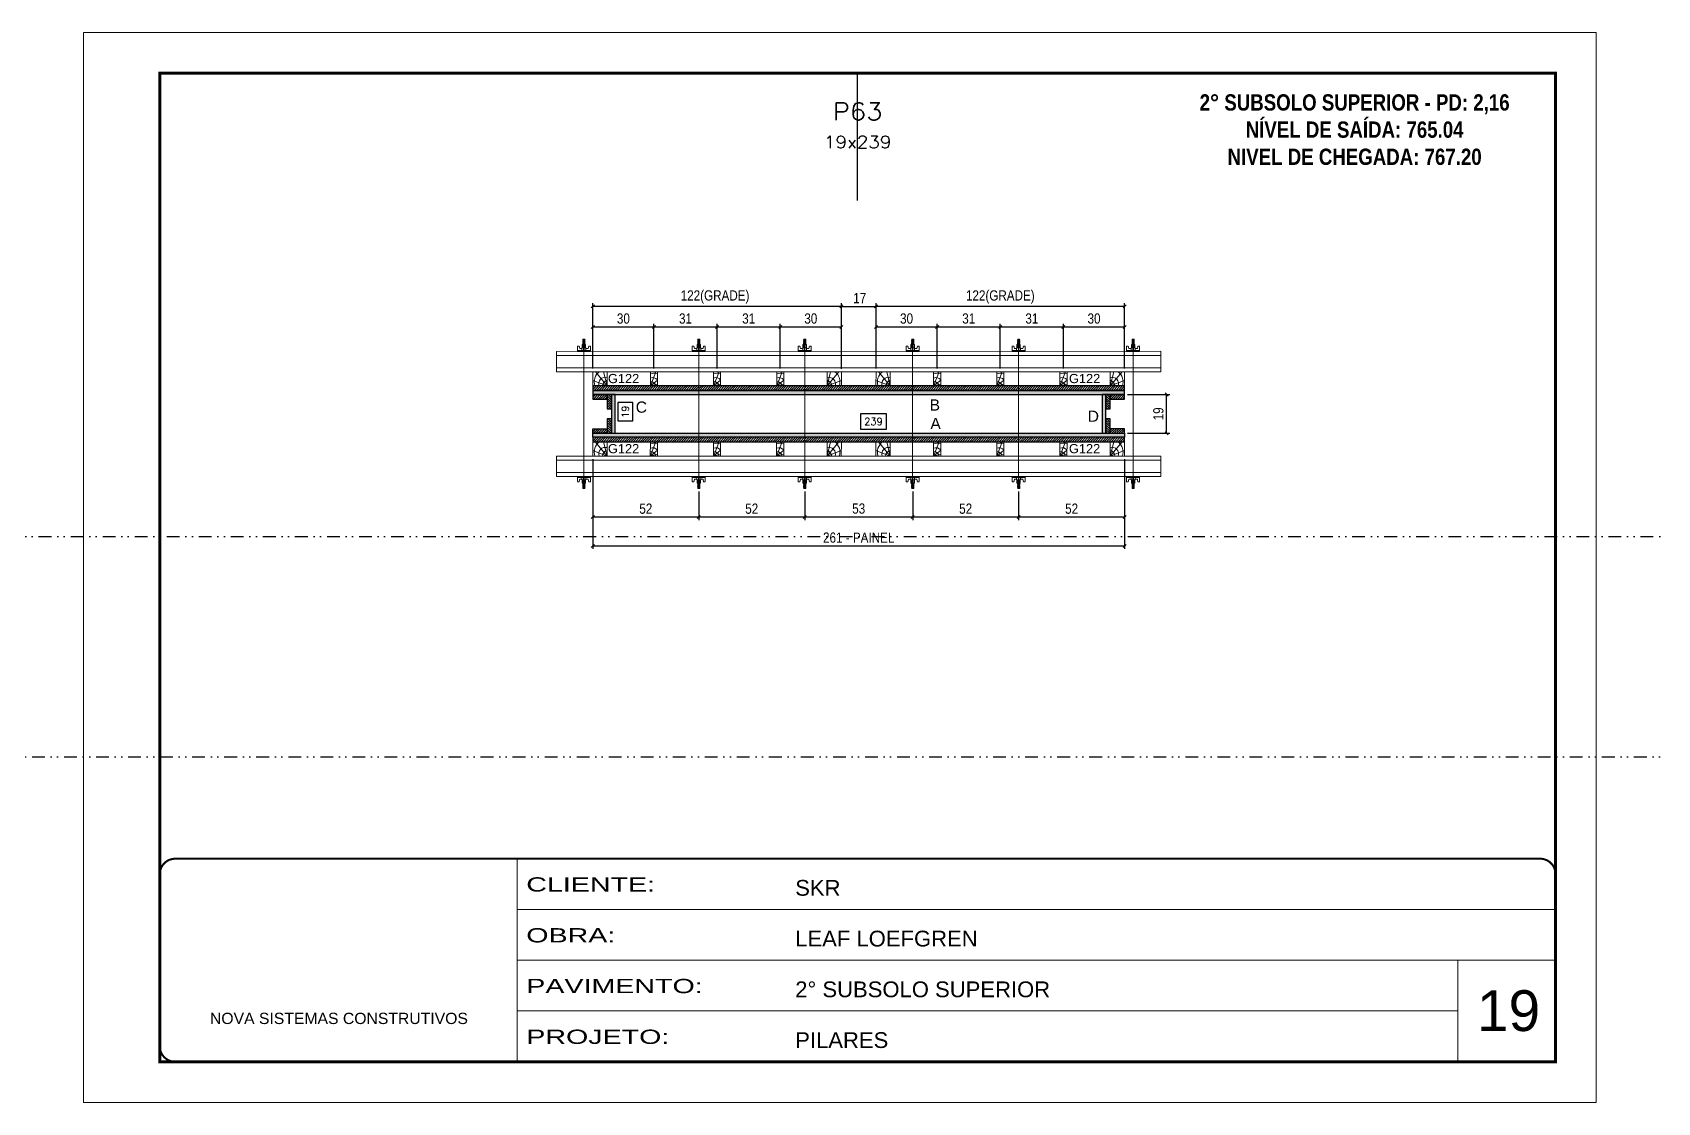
# Model space of a CAD drawing. Extents: x 13741 to 27878, y -21631 to 6985.
# Drawn here: x 17547 to 19142, y 1340 to 2390 of the extents above; entities that cross this region are included whole.
import ezdxf
from ezdxf.enums import TextEntityAlignment as Align

# ---------------------------------------------------------------- set-up
doc = ezdxf.new("R2010")
doc.units = 0
for name, pattern in [('CONTINUO', [0]), ('DASHED', [0.75, 0.5, -0.25]), ('DIVIDE2', [0.625, 0.25, -0.125, 0, -0.125, 0, -0.125]), ('HIDDEN', [0.375, 0.25, -0.125])]:
    doc.linetypes.add(name, pattern=pattern)
for name, color, linetype, lineweight in [('CARIMBO', 255, 'Continuous', 9), ('Folhas', 255, 'Continuous', 9), ('Hachura', 251, 'Continuous', 9), ('Madeira', 126, 'Continuous', 18), ('Perfil Metálico', 224, 'Continuous', 18), ('SARRAFO DE PRESSAO', 251, 'DASHED', 9), ('Texto Seção', 7, 'Continuous', 15)]:
    doc.layers.add(name, color=color, linetype=linetype, lineweight=lineweight)
for name, color, linetype in [('CHAPA', 1, 'Continuous'), ('COTA', 241, 'Continuous'), ('NOMENCLATURA', 7, 'Continuous'), ('Nível', 160, 'Continuous'), ('SARRAFO', 251, 'Continuous'), ('Texto de Titulo', 7, 'Continuous'), ('Texto Qtd Sarr', 242, 'Continuous'), ('TEXTO_GERAL', 7, 'Continuous')]:
    doc.layers.add(name, color=color, linetype=linetype)
doc.styles.add('ARIAL', font='arial.ttf')
doc.styles.add('COTA TECNICA 2X', font='techl___.ttf', dxfattribs={"height": 10})
doc.styles.add('ROMANC', font='techb___.ttf', dxfattribs={"height": 2.5})
doc.styles.add('ROMANS', font='romans.shx')
doc.styles.add('SANSSERIF', font='sas_____.pfb')
doc.styles.add('Tecnologia', font='')
doc.styles.get('Tecnologia').set_extended_font_data('Forgotten Futurist')
doc.dimstyles.new('SECAO PILAR', dxfattribs={"dimtxt": 10, "dimasz": 3, "dimexe": 3, "dimexo": 3, "dimgap": 3, "dimtad": 1, "dimdec": 1, "dimlfac": 0.5, "dimzin": 12, "dimdsep": 46, "dimtxsty": 'COTA TECNICA 2X', "dimblk1": 'OBLIQUE', "dimblk2": 'OBLIQUE', "dimsah": 1, "dimcen": 0.9, "dimclrd": 256, "dimclre": 256, "dimclrt": 256, "dimadec": 1, "dimazin": 3, "dimtfac": 1, "dimtdec": 1, "dimtmove": 0, "dimatfit": 3, "dimfxl": 1, "dimtolj": 1, "dimtzin": 12, "dimarcsym": 0})
doc.dimstyles.new('SECÇÃO 2', dxfattribs={"dimtxt": 7, "dimasz": 6, "dimexe": 0.18, "dimexo": 2, "dimgap": -4, "dimtad": 3, "dimdec": 1, "dimlfac": 0.5, "dimzin": 12, "dimdsep": 46, "dimtxsty": 'ROMANS', "dimblk": 'ARCHTICK', "dimcen": 0.09, "dimse1": 1, "dimse2": 1, "dimsd1": 1, "dimsd2": 1, "dimclrd": 180, "dimclre": 5, "dimclrt": 1, "dimadec": 0, "dimazin": 3, "dimtfac": 1, "dimtdec": 1, "dimtofl": 0, "dimtmove": 0, "dimatfit": 3, "dimldrblk": 'ARCHTICK', "dimfxl": 1, "dimtolj": 1, "dimtzin": 0, "dimarcsym": 0})
pattern_1 = [(225, (8973.0154, -20894.2416), (1.12253202, -1.12253202), [])]

# ---------------------------------------------------------------- blocks, each defined once
blk = doc.blocks.new('9999999999')
at = {"color": 30, "linetype": 'CONTINUO'}
for p, q in [((98564.6, 34230.2), (98564.6, 34429.4)), ((98564.6, 34379.6), (99584, 34379.6)), ((98564.6, 34329.8), (99488, 34329.8)), ((99584, 34329.8), (99488, 34329.8)), ((99488, 34329.8), (99488, 34230.2)), ((98564.6, 34280), (99488, 34280))]:
    blk.add_line(p, q, dxfattribs=at)
at = {"color": 30, "linetype": 'CONTINUO', "const_width": 2}
blk.add_lwpolyline([(99584, 34230.2), (99584, 34414.4, 0.414214), (99569, 34429.4), (98229, 34429.4, 0.414214), (98214, 34414.4), (98214, 34245.2, 0.414214), (98229, 34230.2), (99584, 34230.2)], format="xyb", dxfattribs=at)
at = {"layer": 'Folhas'}
blk.add_lwpolyline([(98139, 34190.2), (99624, 34190.2), (99624, 35240.2), (98139, 35240.2)], close=True, dxfattribs=at)
at = {"layer": 'Folhas', "color": 30, "const_width": 3}
blk.add_lwpolyline([(98214, 34230.2), (99584, 34230.2), (99584, 35200.2), (98214, 35200.2)], close=True, dxfattribs=at)
at = {"color": 7, "linetype": 'Continuous', "ltscale": 5, "style": 'ARIAL'}
for s, height, p in [('SKR', 15.48, (98837.7, 34393.1)), ('LEAF LOEFGREN', 15.483, (98837.7, 34343.3)), ('2° SUBSOLO SUPERIOR', 15.483, (98837.7, 34293.5)), ('NOVA SISTEMAS CONSTRUTIVOS', 11.059, (98263.2, 34267.2)), ('PILARES', 15.48, (98837.7, 34243.7))]:
    blk.add_text(s, height=height, dxfattribs=at).set_placement(p)
at = {"layer": 'Folhas', "color": 7, "style": 'Tecnologia', "width": 1.5}
for s, p in [('CLIENTE:', (98573.7, 34397.2)), ('OBRA:', (98573.7, 34347.3)), ('PAVIMENTO:', (98573.7, 34297.5)), ('PROJETO:', (98573.7, 34247.7))]:
    blk.add_text(s, height=14, dxfattribs=at).set_placement(p)
blk = doc.blocks.new('*D1263')
at = {"layer": 'COTA', "color": 180, "lineweight": -2, "transparency": 16777216}
for p, q in [((18136.4, 2027.2), (18121.4, 2027.2)), ((18121.4, 2027.2), (18121.4, 2009.2)), ((18136.4, 2009.2), (18136.4, 2027.2)), ((18121.4, 2009.2), (18136.4, 2009.2))]:
    blk.add_line(p, q, dxfattribs=at)
at = {"layer": 'Defpoints', "color": 0, "transparency": 16777216}
for p in [(18136.3, 2035.2), (18136.3, 1997.2), (18140.4, 1997.2)]:
    blk.add_point(p, dxfattribs=at)
at = {"layer": 'COTA', "color": 1, "transparency": 16777216, "insert": (18128.9, 2018.2), "char_height": 7, "attachment_point": 5, "rotation": 90, "style": 'ROMANS'}
blk.add_mtext('\\A1;19', dxfattribs=at)
blk = doc.blocks.new('_ArchTick')
at = {"color": 0, "linetype": 'ByBlock', "const_width": 0.15}
blk.add_lwpolyline([(-0.5, -0.5), (0.5, 0.5)], dxfattribs=at)
blk = doc.blocks.new('*D1264')
at = {"layer": 'COTA', "color": 180, "lineweight": -2, "transparency": 16777216}
for p, q in [((18385.4, 2016.2), (18359.7, 2016.2)), ((18359.7, 2016.2), (18359.7, 2001.2)), ((18385.4, 2001.2), (18385.4, 2016.2)), ((18359.7, 2001.2), (18385.4, 2001.2))]:
    blk.add_line(p, q, dxfattribs=at)
at = {"layer": 'Defpoints', "color": 0, "transparency": 16777216}
for p in [(18119, 1997.2), (18597, 1997.2), (18597, 1997.2)]:
    blk.add_point(p, dxfattribs=at)
at = {"layer": 'COTA', "color": 1, "transparency": 16777216, "insert": (18372.5, 2008.7), "char_height": 7, "attachment_point": 5, "style": 'ROMANS'}
blk.add_mtext('\\A1;239', dxfattribs=at)
blk = doc.blocks.new('_Oblique')
at = {"color": 0, "linetype": 'ByBlock', "lineweight": -2}
blk.add_line((-0.5, -0.5), (0.5, 0.5), dxfattribs=at)
blk = doc.blocks.new('*D1265')
at = {"layer": 'COTA', "lineweight": -2, "transparency": 16777216}
for p, q in [((18097, 1971.8), (18097, 1883.6)), ((18619, 1971.8), (18619, 1883.6)), ((18097, 1886.6), (18619, 1886.6))]:
    blk.add_line(p, q, dxfattribs=at)
at = {"layer": 'Defpoints', "color": 0, "transparency": 16777216}
for p in [(18097, 1974.8), (18619, 1974.8), (18619, 1886.6)]:
    blk.add_point(p, dxfattribs=at)
at = {"layer": 'COTA', "lineweight": -2, "transparency": 16777216, "xscale": 3, "yscale": 3, "zscale": 3, "rotation": 180}
blk.add_blockref('_Oblique', (18097, 1886.6), dxfattribs=at)
at = {"layer": 'COTA', "lineweight": -2, "transparency": 16777216, "xscale": 3, "yscale": 3, "zscale": 3}
blk.add_blockref('_Oblique', (18619, 1886.6), dxfattribs=at)
at = {"layer": 'COTA', "transparency": 16777216, "insert": (18358, 1894.7), "char_height": 10, "attachment_point": 5, "style": 'COTA TECNICA 2X'}
blk.add_mtext('\\A1;261 - PAINEL', dxfattribs=at)
blk = doc.blocks.new('*D1266')
at = {"layer": 'COTA', "lineweight": -2, "transparency": 16777216}
for p, q in [((18097, 1971.8), (18097, 1912)), ((18201, 1940), (18201, 1912)), ((18097, 1915), (18201, 1915))]:
    blk.add_line(p, q, dxfattribs=at)
at = {"layer": 'Defpoints', "color": 0, "transparency": 16777216}
for p in [(18097, 1974.8), (18201, 1943), (18201, 1915)]:
    blk.add_point(p, dxfattribs=at)
at = {"layer": 'COTA', "lineweight": -2, "transparency": 16777216, "xscale": 3, "yscale": 3, "zscale": 3, "rotation": 180}
blk.add_blockref('_Oblique', (18097, 1915), dxfattribs=at)
at = {"layer": 'COTA', "lineweight": -2, "transparency": 16777216, "xscale": 3, "yscale": 3, "zscale": 3}
blk.add_blockref('_Oblique', (18201, 1915), dxfattribs=at)
at = {"layer": 'COTA', "transparency": 16777216, "insert": (18149, 1923.1), "char_height": 10, "attachment_point": 5, "style": 'COTA TECNICA 2X'}
blk.add_mtext('\\A1;52', dxfattribs=at)
blk = doc.blocks.new('C')
at = {"layer": 'Hachura', "color": 0}
for p, q in [((0, 3.22), (0, -3.22)), ((0.45, 3.22), (0, 3.22)), ((0.46, 3.16), (0, 3.16)), ((0.46, 3.05), (0, 3.05)), ((0.46, 2.88), (0, 2.88)), ((0, 2.75), (0, -1.16)), ((0.46, 2.65), (0, 2.65)), ((0.46, 2.23), (0, 2.23)), ((0.46, 1.51), (0, 1.51)), ((0.39, 0.49), (0.17, 0.49)), ((0.45, -3.23), (0.45, 3.22)), ((0.45, 3.22), (2.58, 3.22)), ((1.74, 0.97), (0.45, 0.97)), ((1.45, 0.1), (0.45, 0.1)), ((1.35, 1.94), (1.35, 0.96)), ((2.58, 2.39), (1.47, 2.09)), ((1.74, -0.97), (1.74, 0.97)), ((1.74, 0.97), (1.74, 0.84)), ((1.74, 0.97), (1.74, 0.84)), ((1.74, 0.84), (3.35, 0.84)), ((3.35, 0.45), (1.74, 0.45)), ((2.58, 3.22), (2.58, 2.39)), ((3.32, 0.84), (3.32, -0.84)), ((3.35, 0.84), (3.35, -0.84)), ((3.68, 0.45), (3.35, 0.45)), ((3.84, -0.52), (3.35, 0.45)), ((3.35, 0.06), (3.67, -0.57)), ((3.68, 0.45), (4.16, -0.52)), ((3.72, 0.5), (4.25, -0.57)), ((4.37, -0.55), (3.83, 0.53)), ((4.15, 0.45), (3.93, 0.45)), ((4.42, -0.52), (3.93, 0.45)), ((4.15, 0.45), (4.26, 0.45)), ((4.26, 0.45), (4.74, -0.52)), ((4.3, 0.5), (4.83, -0.57)), ((4.95, -0.55), (4.41, 0.53)), ((4.51, 0.45), (4.84, 0.45)), ((5, -0.52), (4.51, 0.45)), ((4.84, 0.45), (5.32, -0.52)), ((4.88, 0.5), (5.41, -0.57)), ((5.53, -0.55), (4.99, 0.53)), ((5.58, -0.52), (5.09, 0.45)), ((5.42, 0.45), (5.09, 0.45)), ((5.58, -0.52), (5.09, 0.45)), ((5.42, 0.45), (5.74, -0.19)), ((5.46, 0.5), (5.74, -0.07)), ((5.74, 0.19), (5.57, 0.53)), ((5.74, 0.32), (5.68, 0.45)), ((5.68, 0.45), (5.74, 0.45)), ((5.74, 0.45), (5.9, 0.29)), ((5.74, 0.45), (5.74, -0.52)), ((5.9, -0.36), (5.9, 0.29)), ((0.45, 0), (0, 0)), ((0.46, -1.52), (0, -1.52)), ((0.46, -2.23), (0, -2.23)), ((0.46, -2.65), (0, -2.65)), ((0.46, -2.88), (0, -2.88)), ((0.46, -3.05), (0, -3.05)), ((0.46, -3.16), (0, -3.16)), ((0, -3.22), (2.57, -3.22)), ((0.08, -0.48), (0.29, -0.48)), ((0.29, -0.48), (0.4, -0.48)), ((0.45, 0), (0.45, -0.97)), ((0.45, -0.16), (1.45, -0.16)), ((0.45, -0.65), (0.45, -0.32)), ((0.45, -3.23), (0.45, -0.65)), ((0.45, -0.97), (1.74, -0.97)), ((1.35, -1.94), (1.35, -0.97)), ((2.58, -2.39), (1.47, -2.1)), ((3.35, -0.32), (1.74, -0.32)), ((3.35, -0.84), (1.74, -0.84)), ((2.58, -3.23), (2.58, -2.39)), ((3.35, -0.07), (3.58, -0.52)), ((3.35, -0.52), (3.58, -0.52)), ((3.84, -0.52), (4.16, -0.52)), ((4.42, -0.52), (4.74, -0.52)), ((4.63, -0.52), (4.74, -0.52)), ((5, -0.52), (5.32, -0.52)), ((5.58, -0.52), (5.74, -0.52)), ((5.74, -0.52), (5.9, -0.36)), ((5.74, -0.52), (5.74, -0.52))]:
    blk.add_line(p, q, dxfattribs=at)
for centre, radius, start, end in [((1.52, 1.94), 0.161, 104.74356, 180), ((1.44, -0.03), 0.129, 272.69497, 87.30503), ((3.81, 0.39), 0.143, 25.56881, 154.43119), ((4.39, 0.39), 0.143, 25.56881, 154.43119), ((4.97, 0.39), 0.143, 25.56881, 154.43119), ((5.55, 0.39), 0.143, 25.56881, 154.43119), ((0.17, -0.37), 0.174, 221.74404, 317.85924), ((1.52, -1.94), 0.161, 180, 255.25644), ((3.71, -0.4), 0.174, 222.14076, 318.25596), ((4.29, -0.4), 0.174, 222.14076, 318.25596), ((4.87, -0.4), 0.174, 222.14076, 318.25596), ((5.45, -0.4), 0.174, 222.14076, 318.25596), ((5.61, -0.4), 0.174, 317.85924, 318.25596)]:
    blk.add_arc(centre, radius, start, end, dxfattribs=at)
blk = doc.blocks.new('*D1271')
at = {"layer": 'COTA', "lineweight": -2, "transparency": 16777216}
for p, q in [((18411, 1940), (18411, 1912)), ((18515, 1940), (18515, 1912)), ((18411, 1915), (18515, 1915))]:
    blk.add_line(p, q, dxfattribs=at)
at = {"layer": 'Defpoints', "color": 0, "transparency": 16777216}
for p in [(18411, 1943), (18515, 1943), (18515, 1915)]:
    blk.add_point(p, dxfattribs=at)
at = {"layer": 'COTA', "lineweight": -2, "transparency": 16777216, "xscale": 3, "yscale": 3, "zscale": 3, "rotation": 180}
blk.add_blockref('_Oblique', (18411, 1915), dxfattribs=at)
at = {"layer": 'COTA', "lineweight": -2, "transparency": 16777216, "xscale": 3, "yscale": 3, "zscale": 3}
blk.add_blockref('_Oblique', (18515, 1915), dxfattribs=at)
at = {"layer": 'COTA', "transparency": 16777216, "insert": (18463, 1923.1), "char_height": 10, "attachment_point": 5, "style": 'COTA TECNICA 2X'}
blk.add_mtext('\\A1;52', dxfattribs=at)
blk = doc.blocks.new('*D1272')
at = {"layer": 'COTA', "lineweight": -2, "transparency": 16777216}
for p, q in [((18622, 2035.2), (18663.3, 2035.2)), ((18660.3, 1997.2), (18660.3, 2035.2)), ((18622, 1997.2), (18663.3, 1997.2))]:
    blk.add_line(p, q, dxfattribs=at)
at = {"layer": 'Defpoints', "color": 0, "transparency": 16777216}
for p in [(18619, 2035.2), (18660.3, 2035.2), (18619, 1997.2)]:
    blk.add_point(p, dxfattribs=at)
at = {"layer": 'COTA', "lineweight": -2, "transparency": 16777216, "xscale": 3, "yscale": 3, "zscale": 3}
for p, rotation in [((18660.3, 2035.2), 90), ((18660.3, 1997.2), 270)]:
    blk.add_blockref('_Oblique', p, dxfattribs=dict(at, rotation=rotation))
at = {"layer": 'COTA', "transparency": 16777216, "insert": (18652.2, 2016.2), "char_height": 10, "attachment_point": 5, "rotation": 90, "style": 'COTA TECNICA 2X'}
blk.add_mtext('\\A1;19', dxfattribs=at)
blk = doc.blocks.new('*D1273')
at = {"layer": 'COTA', "lineweight": -2, "transparency": 16777216}
for p, q in [((18201, 1940), (18201, 1912)), ((18305, 1940), (18305, 1912)), ((18201, 1915), (18305, 1915))]:
    blk.add_line(p, q, dxfattribs=at)
at = {"layer": 'Defpoints', "color": 0, "transparency": 16777216}
for p in [(18201, 1943), (18305, 1943), (18305, 1915)]:
    blk.add_point(p, dxfattribs=at)
at = {"layer": 'COTA', "lineweight": -2, "transparency": 16777216, "xscale": 3, "yscale": 3, "zscale": 3, "rotation": 180}
blk.add_blockref('_Oblique', (18201, 1915), dxfattribs=at)
at = {"layer": 'COTA', "lineweight": -2, "transparency": 16777216, "xscale": 3, "yscale": 3, "zscale": 3}
blk.add_blockref('_Oblique', (18305, 1915), dxfattribs=at)
at = {"layer": 'COTA', "transparency": 16777216, "insert": (18253, 1923.1), "char_height": 10, "attachment_point": 5, "style": 'COTA TECNICA 2X'}
blk.add_mtext('\\A1;52', dxfattribs=at)
blk = doc.blocks.new('PONTALETE')
at = {"layer": 'Madeira'}
for q in [(2.71, 7), (7, 5.76), (7, 1.74)]:
    blk.add_line((0, 0), q, dxfattribs=at)
blk.add_lwpolyline([(0, 0), (7, 0), (7, 7), (0, 7)], close=True, dxfattribs=at)
for centre, radius, start, end in [((2.04, 0.06), 6.23, 37.28179, 109.09128), ((1.09, 0.9), 3.19, 343.60304, 109.98471), ((-0.21, -0.78), 3.09, 14.63219, 86.0383)]:
    blk.add_arc(centre, radius, start, end, dxfattribs=at)
blk = doc.blocks.new('MEIO PONTALETE')
at = {"layer": 'Madeira'}
for q in [(2.71, 7), (3.5, 2.88), (3.5, 0.87)]:
    blk.add_line((0, 0), q, dxfattribs=at)
blk.add_lwpolyline([(0, 0), (3.5, 0), (3.5, 7), (0, 7)], close=True, dxfattribs=at)
for centre, radius, start, end in [((2.04, 0.06), 6.23, 76.44987, 109.09128), ((1.09, 0.9), 3.19, 40.90626, 109.98471), ((-0.21, -0.78), 3.09, 14.63219, 86.0383)]:
    blk.add_arc(centre, radius, start, end, dxfattribs=at)
blk = doc.blocks.new('*D1267')
at = {"layer": 'COTA', "lineweight": -2, "transparency": 16777216}
for p, q in [((18375, 2060.6), (18375, 2104.5)), ((18375, 2101.5), (18435, 2101.5)), ((18435, 2060.6), (18435, 2104.5))]:
    blk.add_line(p, q, dxfattribs=at)
at = {"layer": 'Defpoints', "color": 0, "transparency": 16777216}
for p in [(18435, 2101.5), (18375, 2057.6), (18435, 2057.6)]:
    blk.add_point(p, dxfattribs=at)
at = {"layer": 'COTA', "lineweight": -2, "transparency": 16777216, "xscale": 3, "yscale": 3, "zscale": 3, "rotation": 180}
blk.add_blockref('_Oblique', (18375, 2101.5), dxfattribs=at)
at = {"layer": 'COTA', "lineweight": -2, "transparency": 16777216, "xscale": 3, "yscale": 3, "zscale": 3}
blk.add_blockref('_Oblique', (18435, 2101.5), dxfattribs=at)
at = {"layer": 'COTA', "transparency": 16777216, "insert": (18405, 2109.7), "char_height": 10, "attachment_point": 5, "style": 'COTA TECNICA 2X'}
blk.add_mtext('\\A1;30', dxfattribs=at)
blk = doc.blocks.new('*D1268')
at = {"layer": 'COTA', "lineweight": -2, "transparency": 16777216}
for p, q in [((18375, 2060.6), (18375, 2124.7)), ((18619, 2121.7), (18375, 2121.7)), ((18619, 2060.6), (18619, 2124.7))]:
    blk.add_line(p, q, dxfattribs=at)
at = {"layer": 'Defpoints', "color": 0, "transparency": 16777216}
for p in [(18375, 2121.7), (18375, 2057.6), (18619, 2057.6)]:
    blk.add_point(p, dxfattribs=at)
at = {"layer": 'COTA', "lineweight": -2, "transparency": 16777216, "xscale": 3, "yscale": 3, "zscale": 3, "rotation": 180}
blk.add_blockref('_Oblique', (18375, 2121.7), dxfattribs=at)
at = {"layer": 'COTA', "lineweight": -2, "transparency": 16777216, "xscale": 3, "yscale": 3, "zscale": 3}
blk.add_blockref('_Oblique', (18619, 2121.7), dxfattribs=at)
at = {"layer": 'COTA', "transparency": 16777216, "insert": (18497, 2130.9), "char_height": 10, "attachment_point": 5, "style": 'COTA TECNICA 2X'}
blk.add_mtext('\\A1;122(GRADE)', dxfattribs=at)
blk = doc.blocks.new('*D1274')
at = {"layer": 'COTA', "lineweight": -2, "transparency": 16777216}
for p, q in [((18435, 2060.6), (18435, 2104.5)), ((18435, 2101.5), (18497, 2101.5)), ((18497, 2060.6), (18497, 2104.5))]:
    blk.add_line(p, q, dxfattribs=at)
at = {"layer": 'Defpoints', "color": 0, "transparency": 16777216}
for p in [(18497, 2101.5), (18435, 2057.6), (18497, 2057.6)]:
    blk.add_point(p, dxfattribs=at)
at = {"layer": 'COTA', "lineweight": -2, "transparency": 16777216, "xscale": 3, "yscale": 3, "zscale": 3, "rotation": 180}
blk.add_blockref('_Oblique', (18435, 2101.5), dxfattribs=at)
at = {"layer": 'COTA', "lineweight": -2, "transparency": 16777216, "xscale": 3, "yscale": 3, "zscale": 3}
blk.add_blockref('_Oblique', (18497, 2101.5), dxfattribs=at)
at = {"layer": 'COTA', "transparency": 16777216, "insert": (18466, 2109.7), "char_height": 10, "attachment_point": 5, "style": 'COTA TECNICA 2X'}
blk.add_mtext('\\A1;31', dxfattribs=at)
blk = doc.blocks.new('*D1275')
at = {"layer": 'COTA', "lineweight": -2, "transparency": 16777216}
for p, q in [((18497, 2060.6), (18497, 2104.5)), ((18497, 2101.5), (18559, 2101.5)), ((18559, 2060.6), (18559, 2104.5))]:
    blk.add_line(p, q, dxfattribs=at)
at = {"layer": 'Defpoints', "color": 0, "transparency": 16777216}
for p in [(18559, 2101.5), (18497, 2057.6), (18559, 2057.6)]:
    blk.add_point(p, dxfattribs=at)
at = {"layer": 'COTA', "lineweight": -2, "transparency": 16777216, "xscale": 3, "yscale": 3, "zscale": 3, "rotation": 180}
blk.add_blockref('_Oblique', (18497, 2101.5), dxfattribs=at)
at = {"layer": 'COTA', "lineweight": -2, "transparency": 16777216, "xscale": 3, "yscale": 3, "zscale": 3}
blk.add_blockref('_Oblique', (18559, 2101.5), dxfattribs=at)
at = {"layer": 'COTA', "transparency": 16777216, "insert": (18528, 2109.7), "char_height": 10, "attachment_point": 5, "style": 'COTA TECNICA 2X'}
blk.add_mtext('\\A1;31', dxfattribs=at)
blk = doc.blocks.new('*D1276')
at = {"layer": 'COTA', "lineweight": -2, "transparency": 16777216}
for p, q in [((18559, 2060.6), (18559, 2104.5)), ((18559, 2101.5), (18619, 2101.5)), ((18619, 2060.6), (18619, 2104.5))]:
    blk.add_line(p, q, dxfattribs=at)
at = {"layer": 'Defpoints', "color": 0, "transparency": 16777216}
for p in [(18619, 2101.5), (18559, 2057.6), (18619, 2057.6)]:
    blk.add_point(p, dxfattribs=at)
at = {"layer": 'COTA', "lineweight": -2, "transparency": 16777216, "xscale": 3, "yscale": 3, "zscale": 3, "rotation": 180}
blk.add_blockref('_Oblique', (18559, 2101.5), dxfattribs=at)
at = {"layer": 'COTA', "lineweight": -2, "transparency": 16777216, "xscale": 3, "yscale": 3, "zscale": 3}
blk.add_blockref('_Oblique', (18619, 2101.5), dxfattribs=at)
at = {"layer": 'COTA', "transparency": 16777216, "insert": (18589, 2109.7), "char_height": 10, "attachment_point": 5, "style": 'COTA TECNICA 2X'}
blk.add_mtext('\\A1;30', dxfattribs=at)
blk = doc.blocks.new('*D1269')
at = {"layer": 'COTA', "lineweight": -2, "transparency": 16777216}
for p, q in [((18097, 2060.6), (18097, 2104.5)), ((18097, 2101.5), (18157, 2101.5)), ((18157, 2060.6), (18157, 2104.5))]:
    blk.add_line(p, q, dxfattribs=at)
at = {"layer": 'Defpoints', "color": 0, "transparency": 16777216}
for p in [(18157, 2101.5), (18097, 2057.6), (18157, 2057.6)]:
    blk.add_point(p, dxfattribs=at)
at = {"layer": 'COTA', "lineweight": -2, "transparency": 16777216, "xscale": 3, "yscale": 3, "zscale": 3, "rotation": 180}
blk.add_blockref('_Oblique', (18097, 2101.5), dxfattribs=at)
at = {"layer": 'COTA', "lineweight": -2, "transparency": 16777216, "xscale": 3, "yscale": 3, "zscale": 3}
blk.add_blockref('_Oblique', (18157, 2101.5), dxfattribs=at)
at = {"layer": 'COTA', "transparency": 16777216, "insert": (18127, 2109.7), "char_height": 10, "attachment_point": 5, "style": 'COTA TECNICA 2X'}
blk.add_mtext('\\A1;30', dxfattribs=at)
blk = doc.blocks.new('*D1270')
at = {"layer": 'COTA', "lineweight": -2, "transparency": 16777216}
for p, q in [((18097, 2060.6), (18097, 2124.7)), ((18341, 2121.7), (18097, 2121.7)), ((18341, 2060.6), (18341, 2124.7))]:
    blk.add_line(p, q, dxfattribs=at)
at = {"layer": 'Defpoints', "color": 0, "transparency": 16777216}
for p in [(18097, 2121.7), (18097, 2057.6), (18341, 2057.6)]:
    blk.add_point(p, dxfattribs=at)
at = {"layer": 'COTA', "lineweight": -2, "transparency": 16777216, "xscale": 3, "yscale": 3, "zscale": 3, "rotation": 180}
blk.add_blockref('_Oblique', (18097, 2121.7), dxfattribs=at)
at = {"layer": 'COTA', "lineweight": -2, "transparency": 16777216, "xscale": 3, "yscale": 3, "zscale": 3}
blk.add_blockref('_Oblique', (18341, 2121.7), dxfattribs=at)
at = {"layer": 'COTA', "transparency": 16777216, "insert": (18217, 2130.9), "char_height": 10, "attachment_point": 5, "style": 'COTA TECNICA 2X'}
blk.add_mtext('\\A1;122(GRADE)', dxfattribs=at)
blk = doc.blocks.new('*D1277')
at = {"layer": 'COTA', "lineweight": -2, "transparency": 16777216}
for p, q in [((18157, 2060.6), (18157, 2104.5)), ((18157, 2101.5), (18219, 2101.5)), ((18219, 2060.6), (18219, 2104.5))]:
    blk.add_line(p, q, dxfattribs=at)
at = {"layer": 'Defpoints', "color": 0, "transparency": 16777216}
for p in [(18219, 2101.5), (18157, 2057.6), (18219, 2057.6)]:
    blk.add_point(p, dxfattribs=at)
at = {"layer": 'COTA', "lineweight": -2, "transparency": 16777216, "xscale": 3, "yscale": 3, "zscale": 3, "rotation": 180}
blk.add_blockref('_Oblique', (18157, 2101.5), dxfattribs=at)
at = {"layer": 'COTA', "lineweight": -2, "transparency": 16777216, "xscale": 3, "yscale": 3, "zscale": 3}
blk.add_blockref('_Oblique', (18219, 2101.5), dxfattribs=at)
at = {"layer": 'COTA', "transparency": 16777216, "insert": (18188, 2109.7), "char_height": 10, "attachment_point": 5, "style": 'COTA TECNICA 2X'}
blk.add_mtext('\\A1;31', dxfattribs=at)
blk = doc.blocks.new('*D1278')
at = {"layer": 'COTA', "lineweight": -2, "transparency": 16777216}
for p, q in [((18219, 2060.6), (18219, 2104.5)), ((18219, 2101.5), (18281, 2101.5)), ((18281, 2060.6), (18281, 2104.5))]:
    blk.add_line(p, q, dxfattribs=at)
at = {"layer": 'Defpoints', "color": 0, "transparency": 16777216}
for p in [(18281, 2101.5), (18219, 2057.6), (18281, 2057.6)]:
    blk.add_point(p, dxfattribs=at)
at = {"layer": 'COTA', "lineweight": -2, "transparency": 16777216, "xscale": 3, "yscale": 3, "zscale": 3, "rotation": 180}
blk.add_blockref('_Oblique', (18219, 2101.5), dxfattribs=at)
at = {"layer": 'COTA', "lineweight": -2, "transparency": 16777216, "xscale": 3, "yscale": 3, "zscale": 3}
blk.add_blockref('_Oblique', (18281, 2101.5), dxfattribs=at)
at = {"layer": 'COTA', "transparency": 16777216, "insert": (18250, 2109.7), "char_height": 10, "attachment_point": 5, "style": 'COTA TECNICA 2X'}
blk.add_mtext('\\A1;31', dxfattribs=at)
blk = doc.blocks.new('*D1279')
at = {"layer": 'COTA', "lineweight": -2, "transparency": 16777216}
for p, q in [((18281, 2060.6), (18281, 2104.5)), ((18281, 2101.5), (18341, 2101.5)), ((18341, 2060.6), (18341, 2104.5))]:
    blk.add_line(p, q, dxfattribs=at)
at = {"layer": 'Defpoints', "color": 0, "transparency": 16777216}
for p in [(18341, 2101.5), (18281, 2057.6), (18341, 2057.6)]:
    blk.add_point(p, dxfattribs=at)
at = {"layer": 'COTA', "lineweight": -2, "transparency": 16777216, "xscale": 3, "yscale": 3, "zscale": 3, "rotation": 180}
blk.add_blockref('_Oblique', (18281, 2101.5), dxfattribs=at)
at = {"layer": 'COTA', "lineweight": -2, "transparency": 16777216, "xscale": 3, "yscale": 3, "zscale": 3}
blk.add_blockref('_Oblique', (18341, 2101.5), dxfattribs=at)
at = {"layer": 'COTA', "transparency": 16777216, "insert": (18311, 2109.7), "char_height": 10, "attachment_point": 5, "style": 'COTA TECNICA 2X'}
blk.add_mtext('\\A1;30', dxfattribs=at)
blk = doc.blocks.new('*D1280')
at = {"layer": 'COTA', "lineweight": -2, "transparency": 16777216}
for p, q in [((18341, 2060.5), (18341, 2124.7)), ((18341, 2121.7), (18375, 2121.7)), ((18375, 2060.6), (18375, 2124.7))]:
    blk.add_line(p, q, dxfattribs=at)
at = {"layer": 'Defpoints', "color": 0, "transparency": 16777216}
for p in [(18375, 2121.7), (18341, 2057.5), (18375, 2057.6)]:
    blk.add_point(p, dxfattribs=at)
at = {"layer": 'COTA', "lineweight": -2, "transparency": 16777216, "xscale": 3, "yscale": 3, "zscale": 3, "rotation": 180}
blk.add_blockref('_Oblique', (18341, 2121.7), dxfattribs=at)
at = {"layer": 'COTA', "lineweight": -2, "transparency": 16777216, "xscale": 3, "yscale": 3, "zscale": 3}
blk.add_blockref('_Oblique', (18375, 2121.7), dxfattribs=at)
at = {"layer": 'COTA', "transparency": 16777216, "insert": (18359, 2129.8), "char_height": 10, "attachment_point": 5, "style": 'COTA TECNICA 2X'}
blk.add_mtext('\\A1;17', dxfattribs=at)
blk = doc.blocks.new('titulo1')
at = {"layer": 'Defpoints', "color": 252, "linetype": 'HIDDEN', "ltscale": 2}
blk.add_line((0, 0), (0, 125), dxfattribs=at)
at = {"layer": 'Defpoints', "style": 'ROMANS', "oblique": 15}
blk.add_attdef('FOLHA', text='', height=10, dxfattribs=at).set_placement((0, 15.6), align=Align.MIDDLE_CENTER)
at = {"layer": 'Texto Qtd Sarr', "color": 3, "style": 'ROMANS', "oblique": 15}
for tag, height, p in [('TITULO', 17, (0, 71.4)), ('SEÇÃO', 12, (0, 41.5))]:
    blk.add_attdef(tag, text='', height=height, dxfattribs=at).set_placement(p, align=Align.MIDDLE_CENTER)
blk = doc.blocks.new('*D1281')
at = {"layer": 'COTA', "lineweight": -2, "transparency": 16777216}
for p, q in [((18619, 1971.8), (18619, 1912)), ((18515, 1940), (18515, 1912)), ((18515, 1915), (18619, 1915))]:
    blk.add_line(p, q, dxfattribs=at)
at = {"layer": 'Defpoints', "color": 0, "transparency": 16777216}
for p in [(18619, 1974.8), (18515, 1943), (18619, 1915)]:
    blk.add_point(p, dxfattribs=at)
at = {"layer": 'COTA', "lineweight": -2, "transparency": 16777216, "xscale": 3, "yscale": 3, "zscale": 3, "rotation": 180}
blk.add_blockref('_Oblique', (18515, 1915), dxfattribs=at)
at = {"layer": 'COTA', "lineweight": -2, "transparency": 16777216, "xscale": 3, "yscale": 3, "zscale": 3}
blk.add_blockref('_Oblique', (18619, 1915), dxfattribs=at)
at = {"layer": 'COTA', "transparency": 16777216, "insert": (18567, 1923.1), "char_height": 10, "attachment_point": 5, "style": 'COTA TECNICA 2X'}
blk.add_mtext('\\A1;52', dxfattribs=at)
blk = doc.blocks.new('*D1282')
at = {"layer": 'COTA', "lineweight": -2, "transparency": 16777216}
for p, q in [((18305, 1940), (18305, 1912)), ((18411, 1940), (18411, 1912)), ((18305, 1915), (18411, 1915))]:
    blk.add_line(p, q, dxfattribs=at)
at = {"layer": 'Defpoints', "color": 0, "transparency": 16777216}
for p in [(18305, 1943), (18411, 1943), (18411, 1915)]:
    blk.add_point(p, dxfattribs=at)
at = {"layer": 'COTA', "lineweight": -2, "transparency": 16777216, "xscale": 3, "yscale": 3, "zscale": 3, "rotation": 180}
blk.add_blockref('_Oblique', (18305, 1915), dxfattribs=at)
at = {"layer": 'COTA', "lineweight": -2, "transparency": 16777216, "xscale": 3, "yscale": 3, "zscale": 3}
blk.add_blockref('_Oblique', (18411, 1915), dxfattribs=at)
at = {"layer": 'COTA', "transparency": 16777216, "insert": (18358, 1923.2), "char_height": 10, "attachment_point": 5, "style": 'COTA TECNICA 2X'}
blk.add_mtext('\\A1;53', dxfattribs=at)

msp = doc.modelspace()

# ---------------------------------------------------------------- hatches: boundary and pattern name
at = {"layer": 'Hachura'}
h = msp.add_hatch(dxfattribs=at)
h.set_pattern_fill('ANSI31', color=256, scale=0.5, angle=180, style=0)
h.set_pattern_definition([(225, (9003.0154, -20885.8416), (1.12253202, -1.12253202), [])])
h.paths.add_polyline_path([(18618.97, 2043.57), (18618.97, 2039.17), (18096.97, 2039.17), (18096.97, 2043.57)])
h = msp.add_hatch(color=256, dxfattribs=at)
h.dxf.hatch_style = 1
h.paths.add_polyline_path([(18618.97, 2035.15), (18618.97, 2039.15), (18096.97, 2039.17), (18096.97, 2035.17)])
h = msp.add_hatch(dxfattribs=at)
h.set_pattern_fill('ANSI31', color=256, scale=0.5, angle=180, style=0)
h.set_pattern_definition(pattern_1)
h.paths.add_polyline_path([(18110.97, 2035.17), (18110.97, 2030.77), (18096.97, 2030.77), (18096.97, 2035.17)])
h = msp.add_hatch(dxfattribs=at)
h.set_pattern_fill('ANSI31', color=256, scale=0.5, angle=270, style=0)
h.set_pattern_definition([(315, (41006.7754, -7467.7853), (1.12253202, 1.12253202), [])])
h.paths.add_polyline_path([(18115.37, 2021.17), (18110.97, 2021.17), (18110.97, 2035.17), (18115.37, 2035.17)])
h = msp.add_hatch(color=256, dxfattribs=at)
h.dxf.hatch_style = 1
h.paths.add_polyline_path([(18115.37, 1997.17), (18118.97, 1997.17), (18118.97, 2035.17), (18115.37, 2035.17)])
h = msp.add_hatch(color=256, dxfattribs=at)
h.dxf.hatch_style = 1
h.paths.add_polyline_path([(18596.97, 1997.17), (18600.57, 1997.17), (18600.57, 2035.17), (18596.97, 2035.17)])
h = msp.add_hatch(dxfattribs=at)
h.set_pattern_fill('ANSI31', color=256, scale=0.5, angle=270, style=0)
h.set_pattern_definition([(315, (41496.3754, -7467.7853), (1.12253202, 1.12253202), [])])
h.paths.add_polyline_path([(18604.97, 2021.17), (18600.57, 2021.17), (18600.57, 2035.17), (18604.97, 2035.17)])
h = msp.add_hatch(dxfattribs=at)
h.set_pattern_fill('ANSI31', color=256, scale=0.5, angle=180, style=0)
h.set_pattern_definition([(225, (9481.0154, -20894.2416), (1.12253202, -1.12253202), [])])
h.paths.add_polyline_path([(18618.97, 2035.17), (18618.97, 2030.77), (18604.97, 2030.77), (18604.97, 2035.17)])
h = msp.add_hatch(dxfattribs=at)
h.set_pattern_fill('ANSI31', color=256, scale=0.5, angle=270, style=0)
h.set_pattern_definition([(315, (41006.7754, -7491.7853), (1.12253202, 1.12253202), [])])
h.paths.add_polyline_path([(18115.37, 1997.17), (18110.97, 1997.17), (18110.97, 2011.17), (18115.37, 2011.17)])
h = msp.add_hatch(dxfattribs=at)
h.set_pattern_fill('ANSI31', color=256, scale=0.5, angle=270, style=0)
h.set_pattern_definition([(315, (41496.3754, -7491.7853), (1.12253202, 1.12253202), [])])
h.paths.add_polyline_path([(18604.97, 1997.17), (18600.57, 1997.17), (18600.57, 2011.17), (18604.97, 2011.17)])
h = msp.add_hatch(dxfattribs=at)
h.set_pattern_fill('ANSI31', color=256, scale=0.5, angle=180, style=0)
h.set_pattern_definition(pattern_1)
h.paths.add_polyline_path([(18110.97, 1997.17), (18110.97, 2001.57), (18096.97, 2001.57), (18096.97, 1997.17)])
h = msp.add_hatch(color=256, dxfattribs=at)
h.dxf.hatch_style = 1
h.paths.add_polyline_path([(18618.97, 1997.17), (18618.97, 1993.17), (18096.97, 1993.17), (18096.97, 1997.17)])
h = msp.add_hatch(dxfattribs=at)
h.set_pattern_fill('ANSI31', color=256, scale=0.5, angle=180, style=0)
h.set_pattern_definition([(225, (9116.0154, -20894.2416), (1.12253202, -1.12253202), [])])
h.paths.add_polyline_path([(18604.97, 1997.17), (18604.97, 2001.57), (18618.97, 2001.57), (18618.97, 1997.17)])
h = msp.add_hatch(dxfattribs=at)
h.set_pattern_fill('ANSI31', color=256, scale=0.5, angle=180, style=0)
h.set_pattern_definition([(225, (9003.0154, -20936.2416), (1.12253202, -1.12253202), [])])
h.paths.add_polyline_path([(18618.97, 1993.17), (18618.97, 1988.77), (18096.97, 1988.77), (18096.97, 1993.17)])

# ---------------------------------------------------------------- linework, layer by layer
at = {"layer": 'CHAPA'}
for points in [[(18618.97, 2035.17), (18618.97, 2039.17), (18096.97, 2039.17), (18096.97, 2035.17)], [(18115.37, 1997.17), (18118.97, 1997.17), (18118.97, 2035.17), (18115.37, 2035.17)], [(18596.97, 1997.17), (18600.57, 1997.17), (18600.57, 2035.17), (18596.97, 2035.17)], [(18618.97, 1997.17), (18618.97, 1993.17), (18096.97, 1993.17), (18096.97, 1997.17)]]:
    msp.add_lwpolyline(points, close=True, dxfattribs=at)
at = {"layer": 'Hachura'}
for p, q in [((18088.28, 1944), (18088.28, 2084.54)), ((18200.97, 1944), (18200.97, 2084.54)), ((18304.97, 1944), (18304.97, 2084.54)), ((18410.97, 1944), (18410.97, 2084.54)), ((18514.97, 1944), (18514.97, 2084.54)), ((18627.36, 1944), (18627.36, 2084.54))]:
    msp.add_line(p, q, dxfattribs=at)
at = {"layer": 'Madeira'}
for points in [[(18096.97, 2043.57), (18096.98, 2057.57), (18340.98, 2057.57), (18340.96, 2043.57)], [(18374.97, 2043.57), (18374.99, 2057.57), (18618.98, 2057.57), (18618.97, 2043.57)], [(18096.95, 1974.78), (18096.97, 1988.78), (18340.96, 1988.78), (18340.94, 1974.78)], [(18374.96, 1974.78), (18374.97, 1988.78), (18618.97, 1988.78), (18618.95, 1974.78)]]:
    msp.add_lwpolyline(points, close=True, dxfattribs=at)
at = {"layer": 'Nível', "color": 4, "linetype": 'DIVIDE2', "ltscale": 50}
for p, q in [((16011.97, 1895.71), (21531.15, 1895.71)), ((13741.09, 1679.71), (21531.15, 1679.71))]:
    msp.add_line(p, q, dxfattribs=at)
at = {"layer": 'Perfil Metálico'}
for p, q in [((18654.69, 2073.51), (18061.25, 2073.51)), ((18654.69, 2061.51), (18061.25, 2061.51)), ((18654.69, 1970.77), (18061.25, 1970.77)), ((18654.69, 1958.77), (18061.25, 1958.77))]:
    msp.add_line(p, q, dxfattribs=at)
for points in [[(18654.69, 2057.57), (18654.69, 2077.57), (18061.25, 2077.51), (18061.25, 2057.51)], [(18061.25, 1974.77), (18061.25, 1954.77), (18654.69, 1954.83), (18654.69, 1974.83)]]:
    msp.add_lwpolyline(points, close=True, dxfattribs=at)
at = {"layer": 'SARRAFO'}
for points in [[(18096.97, 2039.17), (18618.97, 2039.17), (18618.97, 2043.57), (18096.97, 2043.57)], [(18096.97, 2039.17), (18618.97, 2039.17), (18618.97, 2043.57), (18096.97, 2043.57)], [(18096.97, 2030.77), (18110.97, 2030.77), (18110.97, 2035.17), (18096.97, 2035.17)], [(18096.97, 2030.77), (18110.97, 2030.77), (18110.97, 2035.17), (18096.97, 2035.17)], [(18110.97, 2035.17), (18110.97, 2021.17), (18115.37, 2021.17), (18115.37, 2035.17)], [(18110.97, 2035.17), (18110.97, 2021.17), (18115.37, 2021.17), (18115.37, 2035.17)], [(18600.57, 2035.17), (18600.57, 2021.17), (18604.97, 2021.17), (18604.97, 2035.17)], [(18600.57, 2035.17), (18600.57, 2021.17), (18604.97, 2021.17), (18604.97, 2035.17)], [(18604.97, 2030.77), (18618.97, 2030.77), (18618.97, 2035.17), (18604.97, 2035.17)], [(18604.97, 2030.77), (18618.97, 2030.77), (18618.97, 2035.17), (18604.97, 2035.17)], [(18110.97, 2011.17), (18110.97, 1997.17), (18115.37, 1997.17), (18115.37, 2011.17)], [(18110.97, 2011.17), (18110.97, 1997.17), (18115.37, 1997.17), (18115.37, 2011.17)], [(18600.57, 2011.17), (18600.57, 1997.17), (18604.97, 1997.17), (18604.97, 2011.17)], [(18600.57, 2011.17), (18600.57, 1997.17), (18604.97, 1997.17), (18604.97, 2011.17)], [(18096.97, 2001.57), (18110.97, 2001.57), (18110.97, 1997.17), (18096.97, 1997.17)], [(18096.97, 2001.57), (18110.97, 2001.57), (18110.97, 1997.17), (18096.97, 1997.17)], [(18618.97, 2001.57), (18604.97, 2001.57), (18604.97, 1997.17), (18618.97, 1997.17)], [(18618.97, 2001.57), (18604.97, 2001.57), (18604.97, 1997.17), (18618.97, 1997.17)], [(18096.97, 1988.77), (18618.97, 1988.77), (18618.97, 1993.17), (18096.97, 1993.17)], [(18096.97, 1988.77), (18618.97, 1988.77), (18618.97, 1993.17), (18096.97, 1993.17)]]:
    msp.add_lwpolyline(points, close=True, dxfattribs=at)

# ---------------------------------------------------------------- block references
at = {"layer": 'Hachura', "linetype": 'Continuous', "yscale": 2, "zscale": 2}
for p, xscale, rotation in [((18088.29, 2077.54), -2, 270), ((18200.96, 2077.54), 2, 90.00000000000001), ((18304.96, 2077.54), 2, 90.00000000000001), ((18410.96, 2077.54), 2, 90.00000000000001), ((18514.96, 2077.54), 2, 90.00000000000001), ((18627.35, 2077.54), 2, 90.00000000000001), ((18088.28, 1954.8), 2, 270), ((18200.97, 1954.8), -2, 90), ((18304.97, 1954.8), -2, 90), ((18410.97, 1954.8), -2, 90), ((18514.97, 1954.8), -2, 90), ((18627.36, 1954.8), -2, 90)]:
    msp.add_blockref('C', p, dxfattribs=dict(at, xscale=xscale, rotation=rotation))
at = {"layer": 'Madeira'}
for name, p, xscale, yscale, zscale, rotation in [('PONTALETE', (18110.97, 2043.56), 2, 2, 2, 89.93708930310329), ('MEIO PONTALETE', (18153.47, 2043.57), 1.999999997962732, 1.999999997962732, 1.999999997962732, 359.9370893031033), ('MEIO PONTALETE', (18215.47, 2043.57), 1.999999997962732, 1.999999997962732, 1.999999997962732, 359.9370893031033), ('MEIO PONTALETE', (18277.47, 2043.57), 1.999999997962732, 1.999999997962732, 1.999999997962732, 359.9370893031033), ('PONTALETE', (18326.96, 2043.58), -2, 2, 2, 269.9370893031033), ('PONTALETE', (18388.97, 2043.56), 2, 2, 2, 89.93708930310329), ('MEIO PONTALETE', (18431.47, 2043.57), 1.999999997962732, 1.999999997962732, 1.999999997962732, 359.9370893031033), ('MEIO PONTALETE', (18493.47, 2043.57), 1.999999997962732, 1.999999997962732, 1.999999997962732, 359.9370893031033), ('MEIO PONTALETE', (18555.47, 2043.57), 1.999999997962732, 1.999999997962732, 1.999999997962732, 359.9370893031033), ('PONTALETE', (18604.97, 2043.58), -2, 2, 2, 269.9370893031033), ('PONTALETE', (18110.95, 1974.78), 2, 2, 2, 89.93708930310329), ('MEIO PONTALETE', (18153.45, 1974.78), 1.999999997962732, 1.999999997962732, 1.999999997962732, 359.9370893031033), ('MEIO PONTALETE', (18215.45, 1974.78), 1.999999997962732, 1.999999997962732, 1.999999997962732, 359.9370893031033), ('MEIO PONTALETE', (18277.45, 1974.78), 1.999999997962732, 1.999999997962732, 1.999999997962732, 359.9370893031033), ('PONTALETE', (18326.94, 1974.8), -2, 2, 2, 269.9370893031033), ('PONTALETE', (18388.96, 1974.78), 2, 2, 2, 89.93708930310329), ('MEIO PONTALETE', (18431.46, 1974.78), 1.999999997962732, 1.999999997962732, 1.999999997962732, 359.9370893031033), ('MEIO PONTALETE', (18493.46, 1974.78), 1.999999997962732, 1.999999997962732, 1.999999997962732, 359.9370893031033), ('MEIO PONTALETE', (18555.46, 1974.78), 1.999999997962732, 1.999999997962732, 1.999999997962732, 359.9370893031033), ('PONTALETE', (18604.95, 1974.8), -2, 2, 2, 269.9370893031033)]:
    msp.add_blockref(name, p, dxfattribs=dict(at, xscale=xscale, yscale=yscale, zscale=zscale, rotation=rotation))
at = {"layer": 'SARRAFO DE PRESSAO', "color": 6, "linetype": 'ByBlock'}
msp.add_blockref('9999999999', (-80542.01, -32849.78), dxfattribs=at)
at = {"layer": 'Texto Seção'}
ref = msp.add_blockref('titulo1', (18356.97, 2225.43), dxfattribs=at)
ref.add_attrib('TITULO', 'P63', dxfattribs={"layer": 'Texto de Titulo', "color": 7, "height": 17, "style": 'ROMANS', "width": 1.1}).set_placement((18356.97, 2312.93), align=Align.MIDDLE_CENTER)
ref.add_attrib('SEÇÃO', '19x239', dxfattribs={"layer": 'Texto de Titulo', "color": 7, "height": 12, "style": 'ROMANS', "width": 1.1}).set_placement((18356.97, 2282.93), align=Align.MIDDLE_CENTER)

# ---------------------------------------------------------------- texts
at = {"layer": 'CARIMBO', "style": 'ARIAL'}
msp.add_text('19', height=40, dxfattribs=at).set_placement((18964.83, 1410.57))
at = {"layer": 'NOMENCLATURA', "color": 2, "insert": (18844.81, 2356.49), "char_height": 16, "attachment_point": 2, "style": 'ROMANC'}
msp.add_mtext_dynamic_manual_height_columns('\\P2° SUBSOLO SUPERIOR - PD: 2,16\\PNÍVEL DE SAÍDA: 765.04\\PNIVEL DE CHEGADA: 767.20', width=432.3511, gutter_width=1, heights=[0], dxfattribs=at)
at = {"layer": 'TEXTO_GERAL', "color": 0, "linetype": 'Continuous', "style": 'SANSSERIF'}
for p in [(18111.82, 2050.87), (18564.37, 2050.87), (18111.81, 1982.08), (18564.35, 1982.08)]:
    msp.add_text('G122', height=9, dxfattribs=at).set_placement(p, align=Align.MIDDLE_LEFT)
at = {"layer": 'TEXTO_GERAL', "style": 'ARIAL'}
for s, p in [('C', (18144.64, 2022.82)), ('B', (18432.73, 2024.92)), ('A', (18433.48, 2006.69)), ('D', (18588.33, 2013.89))]:
    msp.add_text(s, height=11, dxfattribs=at).set_placement(p, align=Align.MIDDLE_CENTER)

# ---------------------------------------------------------------- dimensions: what is measured, and where the dimension line sits
at = {"layer": 'COTA'}
dim = msp.add_linear_dim(base=(18096.98, 2121.7), p1=(18340.98, 2057.55), p2=(18096.98, 2057.58), text='<>(GRADE)', dimstyle='SECAO PILAR', dxfattribs=at)
dim.commit()
dim.dimension.update_dxf_attribs({"geometry": '*D1270', "text_midpoint": (18216.98, 2121.7), "dimtype": 160})
for base, p1, p2, text, picture, middle in [((18374.99, 2121.7), (18618.98, 2057.55), (18374.99, 2057.58), '<>(GRADE)', '*D1268', (18496.99, 2130.92)), ((18618.97, 1886.61), (18096.97, 1974.78), (18618.97, 1974.82), '<> - PAINEL', '*D1265', (18357.97, 1894.71))]:
    dim = msp.add_linear_dim(base=base, p1=p1, p2=p2, text=text, dimstyle='SECAO PILAR', dxfattribs=at)
    dim.commit()
    dim.dimension.update_dxf_attribs({"geometry": picture, "text_midpoint": middle})
for base, p1, p2, dimstyle, picture, middle in [((18374.99, 2121.7), (18340.98, 2057.54), (18374.99, 2057.58), 'SECAO PILAR', '*D1280', (18358.98, 2121.7)), ((18596.97, 1997.17), (18118.97, 1997.17), (18596.97, 1997.17), 'SECÇÃO 2', '*D1264', (18372.52, 1997.17))]:
    dim = msp.add_linear_dim(base=base, p1=p1, p2=p2, dimstyle=dimstyle, dxfattribs=at)
    dim.commit()
    dim.dimension.update_dxf_attribs({"geometry": picture, "text_midpoint": middle, "dimtype": 160})
for base, p1, p2, picture, middle in [((18156.98, 2101.51), (18096.98, 2057.58), (18156.98, 2057.57), '*D1269', (18126.98, 2109.72)), ((18218.98, 2101.51), (18156.98, 2057.57), (18218.98, 2057.57), '*D1277', (18187.98, 2109.72)), ((18280.98, 2101.51), (18218.98, 2057.57), (18280.98, 2057.57), '*D1278', (18249.98, 2109.72)), ((18340.98, 2101.51), (18280.98, 2057.57), (18340.98, 2057.57), '*D1279', (18310.98, 2109.72)), ((18434.99, 2101.51), (18374.99, 2057.58), (18434.99, 2057.57), '*D1267', (18404.99, 2109.72)), ((18496.99, 2101.51), (18434.99, 2057.57), (18496.99, 2057.57), '*D1274', (18465.99, 2109.72)), ((18558.99, 2101.51), (18496.99, 2057.57), (18558.99, 2057.57), '*D1275', (18527.99, 2109.72)), ((18618.98, 2101.51), (18558.99, 2057.57), (18618.98, 2057.57), '*D1276', (18588.99, 2109.72)), ((18201.04, 1915.03), (18096.97, 1974.77), (18201.04, 1943), '*D1266', (18149, 1923.14)), ((18618.95, 1915.03), (18515.04, 1943), (18618.95, 1974.78), '*D1281', (18566.99, 1923.14)), ((18305.04, 1915.03), (18201.04, 1943), (18305.04, 1943), '*D1273', (18253.04, 1923.14)), ((18411.04, 1915.03), (18305.04, 1943), (18411.04, 1943), '*D1282', (18358.04, 1923.25)), ((18515.04, 1915.03), (18411.04, 1943), (18515.04, 1943), '*D1271', (18463.04, 1923.14))]:
    dim = msp.add_linear_dim(base=base, p1=p1, p2=p2, dimstyle='SECAO PILAR', dxfattribs=at)
    dim.commit()
    dim.dimension.update_dxf_attribs({"geometry": picture, "text_midpoint": middle})
dim = msp.add_linear_dim(base=(18140.38, 1997.17), p1=(18136.29, 2035.17), p2=(18136.29, 1997.17), angle=270, dimstyle='SECÇÃO 2', dxfattribs=at)
dim.commit()
dim.dimension.update_dxf_attribs({"geometry": '*D1263', "text_midpoint": (18140.38, 2018.24), "dimtype": 160})
dim = msp.add_linear_dim(base=(18660.27, 2035.17), p1=(18618.97, 1997.17), p2=(18618.97, 2035.17), angle=90, dimstyle='SECAO PILAR', dxfattribs=at)
dim.commit()
dim.dimension.update_dxf_attribs({"geometry": '*D1272', "text_midpoint": (18652.18, 2016.17)})

doc.saveas('drawing.dxf')
